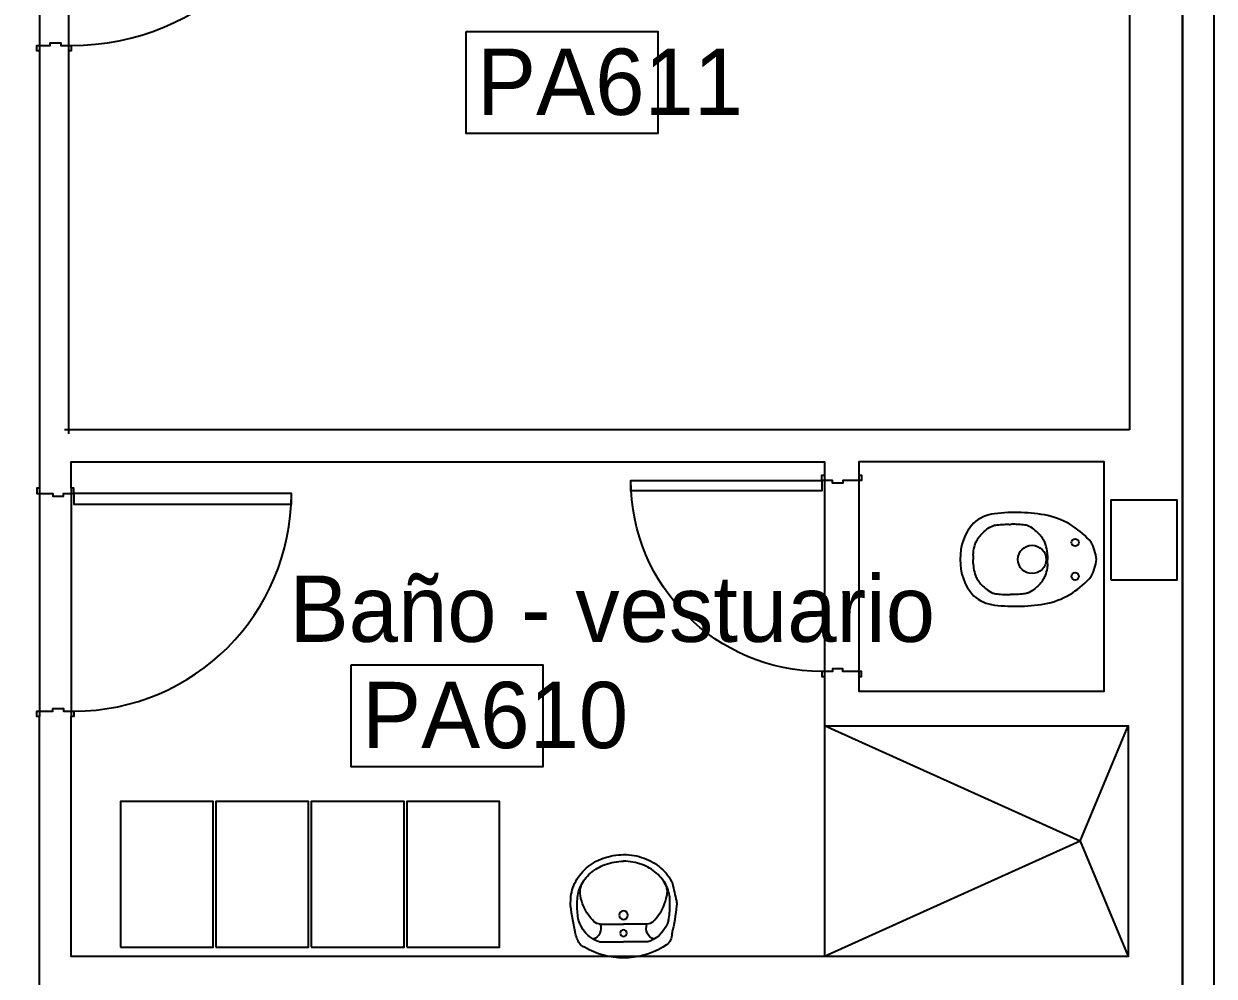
# Model space of a CAD drawing. Header units: millimetres. Extents: x 1473.7 to 1568.7, y 1808.4 to 1881.8.
# Drawn here: x 1505.131 to 1509.62, y 1828.09 to 1831.68 of the extents above; entities that cross this region are included whole.
import ezdxf

# ---------------------------------------------------------------- set-up
doc = ezdxf.new("R2010")
doc.units = ezdxf.units.MM
doc.layers.get('0').update_dxf_attribs({"linetype": 'CONTINUOUS'})
for name, color, linetype in [('0-OBSERVACIONES', 6, 'CONTINUOUS'), ('0000-TEXTO', 7, 'CONTINUOUS'), ('10-CARP-HOJA-PUER', 4, 'CONTINUOUS'), ('10-CARP-MARC', 2, 'CONTINUOUS'), ('10-CARP-SLIA', 14, 'CONTINUOUS'), ('AR - INST. SANITARIA', 2, 'CONTINUOUS'), ('AR - LADRILLO VISTO', 3, 'CONTINUOUS'), ('AR - REVESTIMIENTO', 21, 'CONTINUOUS'), ('AR - REVOQUE', 8, 'CONTINUOUS'), ('AR - VISTA 1', 8, 'CONTINUOUS'), ('ES - LINEA OFICIAL', 6, 'CONTINUOUS'), ('ES-COLUMNAS', 5, 'CONTINUOUS'), ('MURO', 7, 'CONTINUOUS'), ('Sanitario_Detalle', 8, 'CONTINUOUS'), ('TEXTO', 7, 'CONTINUOUS')]:
    doc.layers.add(name, color=color, linetype=linetype)

# ---------------------------------------------------------------- blocks, each defined once
blk = doc.blocks.new('Puerta 76.2')
at = {"layer": '10-CARP-HOJA-PUER', "linetype": 'CONTINUOUS'}
blk.add_lwpolyline([(0.02, 0.14), (0.06, 0.14), (0.06, 0.86), (0.02, 0.86), (0.02, 0.14)], dxfattribs=at)
at = {"layer": '10-CARP-MARC', "linetype": 'CONTINUOUS'}
for points in [[(0, 0), (0, -0.01), (0.02, -0.01), (0.02, 0.06), (0.03, 0.06), (0.03, 0.1), (0.02, 0.1), (0.02, 0.14), (0, 0.14), (0, 0.13)], [(0.76, 0), (0.76, -0.01), (0.74, -0.01), (0.74, 0.06), (0.73, 0.06), (0.73, 0.1), (0.74, 0.1), (0.74, 0.14), (0.76, 0.14), (0.76, 0.13)]]:
    blk.add_lwpolyline(points, dxfattribs=at)
at = {"layer": '10-CARP-SLIA', "linetype": 'CONTINUOUS'}
for p, q in [((0, 0.13), (0.76, 0.13)), ((0, 0), (0.76, 0))]:
    blk.add_line(p, q, dxfattribs=at)
blk.add_arc((0.02, 0.14), 0.72, 0, 90, dxfattribs=at)
blk = doc.blocks.new('Puerta 86')
at = {"layer": '10-CARP-HOJA-PUER', "linetype": 'CONTINUOUS'}
blk.add_lwpolyline([(0.02, 0.13), (0.06, 0.13), (0.06, 0.95), (0.02, 0.95), (0.02, 0.13)], dxfattribs=at)
at = {"layer": '10-CARP-MARC', "linetype": 'CONTINUOUS'}
for points in [[(0, 0), (0, -0.01), (0.02, -0.01), (0.02, 0.05), (0.03, 0.05), (0.03, 0.09), (0.02, 0.09), (0.02, 0.13), (0, 0.13), (0, 0.12)], [(0.86, 0), (0.86, -0.01), (0.84, -0.01), (0.84, 0.05), (0.83, 0.05), (0.83, 0.09), (0.84, 0.09), (0.84, 0.13), (0.86, 0.13), (0.86, 0.12)]]:
    blk.add_lwpolyline(points, dxfattribs=at)
at = {"layer": '10-CARP-SLIA', "linetype": 'CONTINUOUS'}
for p, q in [((0, 0.12), (0.86, 0.12)), ((0, 0), (0.86, 0))]:
    blk.add_line(p, q, dxfattribs=at)
blk.add_arc((0.02, 0.13), 0.82, 0, 90, dxfattribs=at)
blk = doc.blocks.new('Puerta 96.4')
at = {"layer": '10-CARP-HOJA-PUER', "linetype": 'CONTINUOUS'}
blk.add_lwpolyline([(0.02, 0.12), (0.06, 0.12), (0.06, 1.04), (0.02, 1.04), (0.02, 0.12)], dxfattribs=at)
at = {"layer": '10-CARP-MARC', "linetype": 'CONTINUOUS'}
for points in [[(0, 0), (0, -0.01), (0.02, -0.01), (0.02, 0.04), (0.03, 0.04), (0.03, 0.08), (0.02, 0.08), (0.02, 0.12), (0, 0.12), (0, 0.11)], [(0.96, 0), (0.96, -0.01), (0.94, -0.01), (0.94, 0.04), (0.93, 0.04), (0.93, 0.08), (0.94, 0.08), (0.94, 0.12), (0.96, 0.12), (0.96, 0.11)]]:
    blk.add_lwpolyline(points, dxfattribs=at)
at = {"layer": '10-CARP-SLIA', "linetype": 'CONTINUOUS'}
for p, q in [((0, 0.11), (0.96, 0.11)), ((0, 0), (0.96, 0))]:
    blk.add_line(p, q, dxfattribs=at)
blk.add_arc((0.019952, 0.119981), 0.920048, 0.00121, 87.505209, dxfattribs=at)
blk = doc.blocks.new('SAPLS507')
blk.add_lwpolyline([(-0.000097, -0.584957, 0.193023), (0.137125, -0.535068, 0.145572), (0.172026, -0.456371, 0.077711), (0.165046, -0.255113, 0.087544), (0.125492, -0.160935, 0.055228), (0.064997, -0.091269, 0.090627), (0, -0.071917, 0.091051), (-0.065149, -0.091269, 0.055228), (-0.125644, -0.160935, 0.087544), (-0.165198, -0.255113, 0.077711), (-0.172178, -0.456371, 0.145572), (-0.137277, -0.535068, 0.193023), (-0.000055, -0.584957, 61.25604)], format="xyb", close=True)
at = {"color": 30}
for points in [[(-0.014805, -0.256418, 0.028747), (-0.032655, -0.257693, 0.052421), (-0.060747, -0.26542, 0.050041), (-0.075294, -0.272103, 0.040538), (-0.091764, -0.284248, 0.036304), (-0.109049, -0.302641, 0.08346), (-0.124391, -0.325029, 0.024812), (-0.128592, -0.336134, 0.009631), (-0.130098, -0.34641, 0.014344), (-0.132146, -0.373075, 0.009208), (-0.132405, -0.382124, 0.009208), (-0.132146, -0.396224)], [(0.014914, -0.256418, -0.028747), (0.032764, -0.257693, -0.052421), (0.060857, -0.26542, -0.050041), (0.075403, -0.272103, -0.040538), (0.091874, -0.284248, -0.036304), (0.109159, -0.302641, -0.08346), (0.124501, -0.325029, -0.024812), (0.128702, -0.336134, -0.009631), (0.130208, -0.34641, -0.014344), (0.132255, -0.373075, -0.009208), (0.132515, -0.382124, -0.009208), (0.132255, -0.396224)], [(-0.014805, -0.536233, -0.028747), (-0.032655, -0.534957, -0.052421), (-0.060747, -0.52723, -0.050041), (-0.075294, -0.520547, -0.040538), (-0.091764, -0.508402, -0.036304), (-0.109049, -0.49001, -0.08346), (-0.124391, -0.467621, -0.024812), (-0.128592, -0.456517, -0.009631), (-0.130098, -0.446241, -0.014344), (-0.132146, -0.419576, -0.009208), (-0.132405, -0.410526, -0.009208), (-0.132146, -0.396426)], [(0.014914, -0.536233, 0.028747), (0.032764, -0.534957, 0.052421), (0.060857, -0.52723, 0.050041), (0.075403, -0.520547, 0.040538), (0.091874, -0.508402, 0.036304), (0.109159, -0.49001, 0.08346), (0.124501, -0.467621, 0.024812), (0.128702, -0.456517, 0.009631), (0.130208, -0.446241, 0.014344), (0.132255, -0.419576, 0.009208), (0.132515, -0.410526, 0.009208), (0.132255, -0.396426)]]:
    blk.add_lwpolyline(points, format="xyb", dxfattribs=at)
for points in [[(-0.014805, -0.256418), (-0.000002, -0.256418)], [(0.014914, -0.256418), (0.000112, -0.256418)], [(-0.014805, -0.536233), (-0.000002, -0.536233)], [(0.014914, -0.536233), (0.000112, -0.536233)]]:
    blk.add_lwpolyline(points, dxfattribs=at)
for centre, radius in [((-0.063643, -0.151974), 0.014123), ((0.063752, -0.151974), 0.014123), ((0.000076, -0.314386), 0.053465)]:
    blk.add_circle(centre, radius, dxfattribs=at)
blk = doc.blocks.new('s_LavMono')
blk.add_lwpolyline([(-0.177466, 0, 0.27095), (0.177466, 0, 0.041198), (0.194898, 0.010194, 0.087147), (0.218258, 0.061123, 0.014423), (0.240622, 0.188455, 0.110985), (0.24, 0.21, 0.102819), (0.22226, 0.288935, 0.093047), (0.169706, 0.358492, 0.087147), (0.093257, 0.403621, 0.087147), (0, 0.42, 0.093047), (-0.093257, 0.403621, 0.102819), (-0.169706, 0.358492, 0.110985), (-0.22226, 0.288935, -0.014423), (-0.24, 0.21, 0.087147), (-0.240622, 0.188455, 0.041198), (-0.218258, 0.061123, 0.27095), (-0.194898, 0.010194), (-0.177466, 0)], format="xyb", close=True)
at = {"layer": 'Sanitario_Detalle'}
for p, q in [((-0.106065, 0.105), (0, 0.105)), ((0.106065, 0.105), (0, 0.105)), ((-0.109754, 0.025), (0, 0.025)), ((0.109754, 0.025), (0, 0.025))]:
    blk.add_line(p, q, dxfattribs=at)
for points in [[(-0.209998, 0.209155, -0.11237), (-0.195145, 0.276099, -0.102819), (-0.14995, 0.335915, -0.093047), (-0.083035, 0.375417, -0.087147), (0, 0.39, -0.087147)], [(0.209998, 0.209155, 0.11237), (0.195145, 0.276099, 0.102819), (0.14995, 0.335915, 0.093047), (0.083035, 0.375417, 0.087147), (0, 0.39, 0.087147)], [(-0.205826, 0.245668, -0.000644), (-0.205677, 0.246541, -0.000644)], [(-0.134258, 0.116625, -0.092164), (-0.180769, 0.183914, -0.064814), (-0.196027, 0.234757, -0.064814)], [(0.134258, 0.116625, 0.092164), (0.180769, 0.183914, 0.064814), (0.196027, 0.234757, 0.064814)], [(0.205826, 0.245668, 0.000644), (0.205677, 0.246541, 0.000644)], [(-0.204273, 0.122702, -0.048163), (-0.210622, 0.188455, -0.015067), (-0.209998, 0.209155, -0.015067)], [(0.204273, 0.122702, 0.048163), (0.210622, 0.188455, 0.015067), (0.209998, 0.209155, 0.015067)]]:
    blk.add_lwpolyline(points, format="xyb", dxfattribs=at)
for centre, radius in [((0, 0.145322), 0.02), ((0, 0.064151), 0.015)]:
    blk.add_circle(centre, radius, dxfattribs=at)
for centre, radius, start, end in [((-0.107207, 0.249282), 0.09, 146.498415, 189.287762), ((0.107207, 0.249282), 0.09, 350.712238, 33.501585), ((-0.05968, 0.165122), 0.150687, 196.350388, 246.340308), ((-0.106065, 0.145), 0.04, 225.184262, 270), ((0.106065, 0.145), 0.04, 270, 314.815738), ((0.05968, 0.165122), 0.150687, 293.659692, 343.649612), ((-0.157063, 0.08655), 0.054233, 291.277313, 19.888798), ((0.157063, 0.08655), 0.054233, 160.111202, 248.722687), ((-0.110119, 0.05), 0.025, 246.340332, 270.288391), ((-0.109754, 0.115), 0.09, 269.509254, 270.000036), ((0.109754, 0.115), 0.09, 269.999964, 270.490746), ((0.110119, 0.05), 0.025, 269.711609, 293.659668)]:
    blk.add_arc(centre, radius, start, end, dxfattribs=at)

msp = doc.modelspace()

# ---------------------------------------------------------------- linework, layer by layer
at = {"layer": '0-OBSERVACIONES'}
msp.add_lwpolyline([(1509.499942, 1825.978771), (1509.619942, 1825.978771), (1509.619942, 1838.498838), (1509.499942, 1838.498838)], close=True, dxfattribs=at)
at = {"layer": 'AR - LADRILLO VISTO', "linetype": 'CONTINUOUS'}
msp.add_lwpolyline([(1509.499942, 1838.438838), (1509.499942, 1812.228837), (1509.499942, 1812.228837), (1509.499942, 1812.228837), (1509.619942, 1812.228837), (1509.619942, 1838.498838), (1509.159942, 1838.498838), (1509.159942, 1838.318836), (1509.219942, 1838.318836), (1509.219942, 1838.438838), (1509.499942, 1838.438838)], dxfattribs=at)
at = {"layer": 'AR - REVESTIMIENTO', "linetype": 'CONTINUOUS'}
for points in [[(1505.309942, 1829.928745), (1505.309942, 1830.028745), (1508.149942, 1830.028745), (1508.149942, 1829.977367)], [(1508.279942, 1829.218745), (1508.279942, 1829.163745), (1509.204942, 1829.163745), (1509.204942, 1830.028745), (1508.279942, 1830.028745), (1508.279942, 1829.977367)], [(1508.149942, 1829.218745), (1508.149942, 1829.033745), (1509.294942, 1829.033745), (1509.294942, 1828.163745), (1505.309942, 1828.163745), (1505.309942, 1829.068745)]]:
    msp.add_lwpolyline(points, dxfattribs=at)
at = {"layer": 'AR - REVOQUE', "linetype": 'CONTINUOUS'}
for points in [[(1509.299942, 1832.638745), (1509.299942, 1830.148745)], [(1505.189942, 1831.578486), (1505.189942, 1829.928745)], [(1505.299942, 1831.578486), (1505.299942, 1830.133745)], [(1509.299942, 1830.148745), (1505.284942, 1830.148745)], [(1505.189942, 1827.933745), (1505.189942, 1829.068745)]]:
    msp.add_lwpolyline(points, dxfattribs=at)
at = {"layer": 'AR - VISTA 1', "linetype": 'CONTINUOUS'}
for points in [[(1508.149942, 1829.033745), (1508.149942, 1828.163745)], [(1509.114942, 1828.598745), (1508.149942, 1829.033745)], [(1509.114942, 1828.598745), (1509.294942, 1829.033745)], [(1509.114942, 1828.598745), (1508.149942, 1828.163745)], [(1509.114942, 1828.598745), (1509.294942, 1828.163745)]]:
    msp.add_lwpolyline(points, dxfattribs=at)
for points in [[(1505.494942, 1828.198745), (1505.844942, 1828.198745), (1505.844942, 1828.748745), (1505.494942, 1828.748745)], [(1505.854942, 1828.198745), (1506.204942, 1828.198745), (1506.204942, 1828.748745), (1505.854942, 1828.748745)], [(1506.214942, 1828.198745), (1506.564942, 1828.198745), (1506.564942, 1828.748745), (1506.214942, 1828.748745)], [(1506.574942, 1828.198745), (1506.924942, 1828.198745), (1506.924942, 1828.748745), (1506.574942, 1828.748745)]]:
    msp.add_lwpolyline(points, close=True, dxfattribs=at)
at = {"layer": 'ES - LINEA OFICIAL'}
msp.add_lwpolyline([(1509.499942, 1812.168838), (1509.499942, 1843.498838), (1500.739942, 1843.498838), (1500.739942, 1812.168838), (1509.499942, 1812.168838)], dxfattribs=at)
at = {"layer": 'ES-COLUMNAS', "linetype": 'CONTINUOUS'}
msp.add_lwpolyline([(1509.229942, 1829.583745), (1509.479942, 1829.583745), (1509.479942, 1829.883745), (1509.229942, 1829.883745)], close=True, dxfattribs=at)
at = {"layer": 'TEXTO'}
for points in [[(1506.799202, 1831.650935), (1507.521349, 1831.650935), (1507.521349, 1831.266527), (1506.799202, 1831.266527)], [(1506.365808, 1829.263794), (1507.087956, 1829.263794), (1507.087956, 1828.879386), (1506.365808, 1828.879386)]]:
    msp.add_lwpolyline(points, close=True, dxfattribs=at)

# ---------------------------------------------------------------- block references
at = {"layer": 'AR - INST. SANITARIA', "linetype": 'CONTINUOUS', "rotation": 270}
msp.add_blockref('SAPLS507', (1509.247521, 1829.660726), dxfattribs=at)
at = {"layer": 'AR - INST. SANITARIA', "linetype": 'CONTINUOUS', "xscale": -0.831181, "yscale": 0.831181}
msp.add_blockref('s_LavMono', (1507.392665, 1828.198745), dxfattribs=at)
at = {"layer": 'AR - REVOQUE', "linetype": 'CONTINUOUS', "rotation": 270}
msp.add_blockref('Puerta 96.4', (1505.189942, 1832.538486), dxfattribs=at)
at = {"layer": 'MURO', "linetype": 'CONTINUOUS', "xscale": -1, "rotation": 90}
msp.add_blockref('Puerta 76.2', (1508.279942, 1829.978745), dxfattribs=at)
at = {"layer": 'MURO', "linetype": 'CONTINUOUS', "rotation": 270}
msp.add_blockref('Puerta 86', (1505.189942, 1829.928745), dxfattribs=at)

# ---------------------------------------------------------------- texts
at = {"layer": '0000-TEXTO', "insert": (1506.132893, 1829.599927), "char_height": 0.25, "width": 2.875, "attachment_point": 1}
msp.add_mtext('Baño - vestuario', dxfattribs=at)
at = {"layer": 'TEXTO'}
for s, p in [('PA611', (1506.839616, 1831.336409)), ('PA610', (1506.406223, 1828.949268))]:
    msp.add_text(s, height=0.25, dxfattribs=at).set_placement(p)

doc.saveas('drawing.dxf')
